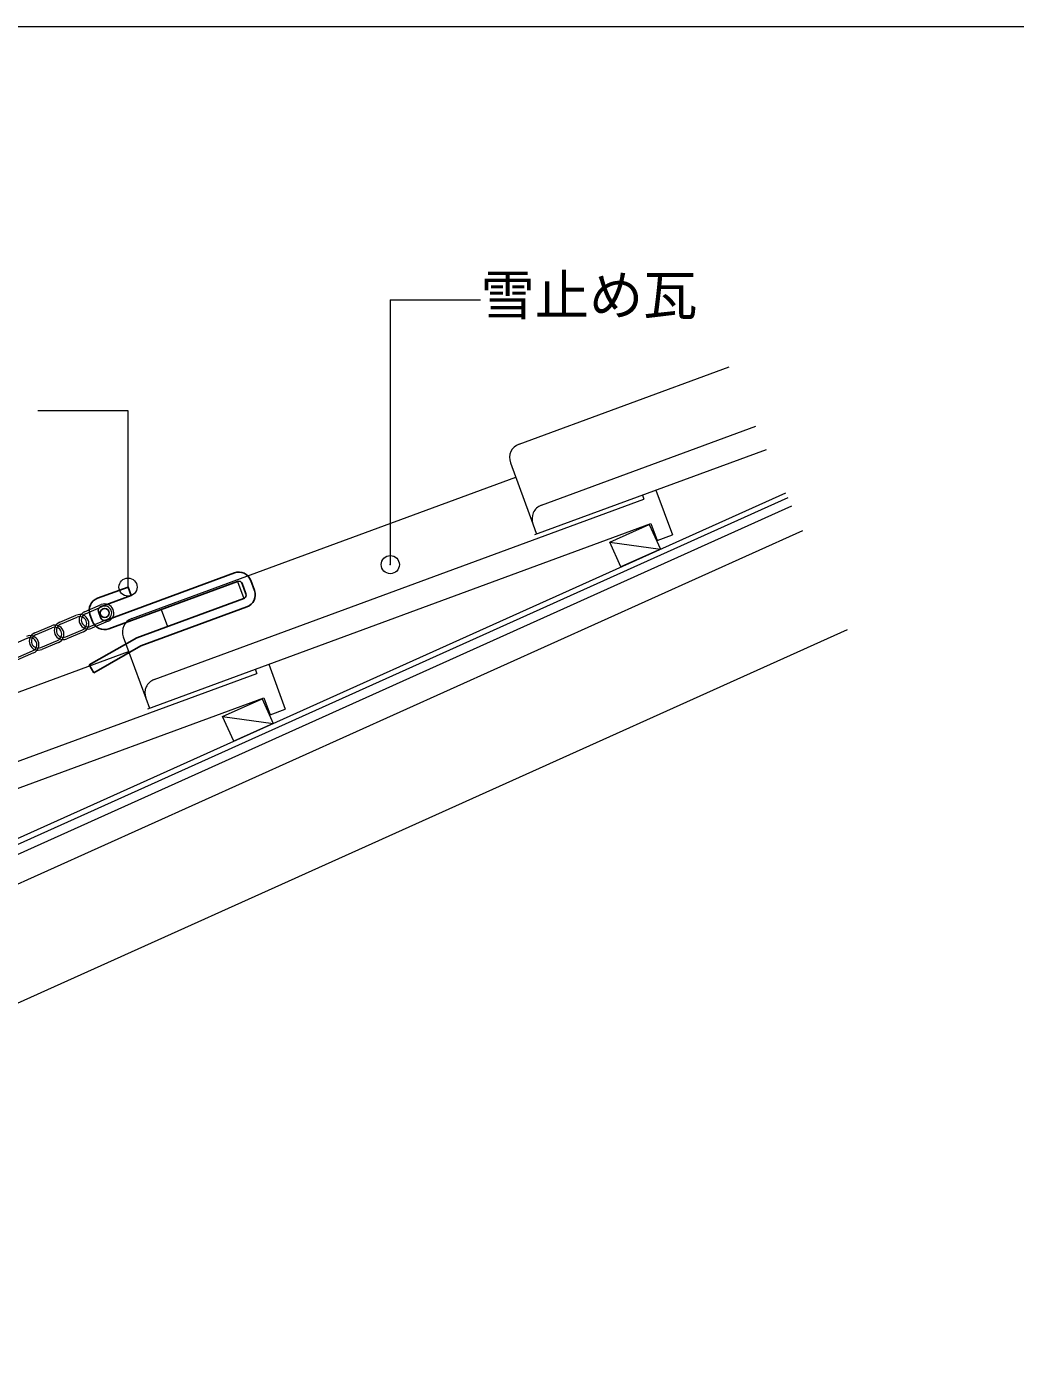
# Model space of a CAD drawing. Units: millimetres on the paper, with parts at other scales. Extents: x -210 to 210, y -235 to 150.
# Drawn here: x 76.4 to 131.1, y -221.6 to -148.5 of the extents above; entities that cross this region are included whole.
import ezdxf
from ezdxf.enums import TextEntityAlignment as Align

# ---------------------------------------------------------------- set-up
doc = ezdxf.new("R2010")
doc.units = ezdxf.units.MM
doc.header["$PDMODE"] = 32
doc.header["$PDSIZE"] = 1
for name, color, linetype, lineweight in [('0-2', 5, 'Continuous', 9), ('0-4', 5, 'Continuous', 9), ('0-7', 5, 'Continuous', 9), ('0-8', 5, 'Continuous', 9), ('F-0_通り芯', 6, 'Continuous', 9)]:
    doc.layers.add(name, color=color, linetype=linetype, lineweight=lineweight)
doc.styles.add('ＭＳ ゴシック', font='')
doc.styles.get('ＭＳ ゴシック').set_extended_font_data('MS Gothic')

msp = doc.modelspace()

# ---------------------------------------------------------------- linework, layer by layer
at = {"layer": '0-2'}
for p, q in [((103.661, -171.614), (115.294, -167.332)), ((104.904, -174.993), (116.775, -170.623)), ((104.546, -176.617), (117.351, -171.903)), ((103.186, -172.642), (104.43, -176.02)), ((82.23, -181.258), (103.479, -173.437)), ((33.413, -212.56), (118.431, -174.302)), ((33.536, -212.834), (118.554, -174.576)), ((83.474, -184.636), (110.573, -174.662)), ((110.488, -174.43), (110.573, -174.662)), ((110.488, -174.43), (110.573, -174.662)), ((111.238, -174.153), (112.153, -176.638)), ((111.238, -174.153), (112.153, -176.638)), ((33.741, -213.29), (118.759, -175.031)), ((83.116, -186.26), (110.963, -176.01)), ((104.43, -176.02), (104.638, -176.587)), ((108.685, -177.042), (110.874, -176.058)), ((110.963, -176.01), (111.308, -176.949)), ((110.963, -176.01), (111.308, -176.949)), ((26.149, -218.351), (119.375, -176.399)), ((111.308, -176.949), (112.153, -176.638)), ((111.308, -176.949), (112.153, -176.638)), ((108.685, -177.043), (111.489, -177.426)), ((108.685, -177.043), (111.489, -177.426)), ((108.685, -177.043), (111.489, -177.426)), ((108.685, -177.043), (111.489, -177.426)), ((83.86, -180.765), (88.083, -179.21)), ((88.083, -179.21), (88.429, -180.149)), ((33.536, -221.606), (121.837, -181.871)), ((81.756, -182.285), (82.999, -185.664)), ((60.8, -190.902), (82.049, -183.081)), ((89.057, -184.073), (89.143, -184.306)), ((89.808, -183.797), (90.723, -186.282)), ((62.044, -194.28), (89.143, -184.306)), ((61.686, -195.904), (89.533, -185.654)), ((82.999, -185.664), (83.208, -186.23)), ((89.533, -185.654), (89.878, -186.592)), ((87.255, -186.686), (89.444, -185.701)), ((89.878, -186.592), (90.723, -186.282)), ((87.255, -186.686), (90.059, -187.069)), ((87.255, -186.686), (90.059, -187.069))]:
    msp.add_line(p, q, dxfattribs=at)
for points in [[(109.301, -178.41), (108.685, -177.043), (110.874, -176.058), (111.489, -177.426)], [(109.301, -178.41), (108.685, -177.043), (110.874, -176.058), (111.489, -177.426)], [(87.871, -188.054), (87.255, -186.686), (89.444, -185.701), (90.059, -187.069)], [(87.871, -188.054), (87.255, -186.686), (89.444, -185.701), (90.059, -187.069)]]:
    msp.add_lwpolyline(points, close=True, dxfattribs=at)
for points in [[(108.685, -177.043), (110.874, -176.058), (111.489, -177.426)], [(108.685, -177.043), (110.874, -176.058), (111.489, -177.426)], [(83.86, -180.765), (84.206, -181.703), (88.429, -180.149)]]:
    msp.add_lwpolyline(points, dxfattribs=at)
for centre, start, end in [((103.937, -172.365), 110.20749, 200.20695), ((105.18, -175.744), 110.2068, 200.20738), ((82.507, -182.009), 110.20723, 200.20695), ((83.75, -185.387), 110.2068, 200.20738)]:
    msp.add_arc(centre, 0.8, start, end, dxfattribs=at)
at = {"layer": '0-4'}
for p, q in [((96.537, -163.63), (96.537, -178.282)), ((96.537, -163.63), (101.537, -163.63)), ((82.019, -169.773), (77.019, -169.773))]:
    msp.add_line(p, q, dxfattribs=at)
msp.add_lwpolyline([(82.019, -179.525), (82.019, -169.773), (77.019, -169.773)], dxfattribs=at)
for p in [(96.537, -178.282), (82.019, -179.525)]:
    msp.add_point(p, dxfattribs=at)
at = {"layer": '0-7'}
for p, q in [((79.618, -180.886), (80.539, -180.496)), ((78.237, -181.47), (79.158, -181.08)), ((78.284, -181.581), (79.205, -181.191)), ((79.665, -180.996), (80.586, -180.606)), ((76.855, -182.055), (77.776, -181.665)), ((76.902, -182.165), (77.823, -181.775)), ((78.58, -182.28), (79.501, -181.891)), ((79.547, -182.001), (78.626, -182.391)), ((79.961, -181.696), (80.882, -181.306)), ((80.929, -181.417), (80.008, -181.806)), ((75.521, -182.75), (76.442, -182.36)), ((77.198, -182.865), (78.119, -182.475)), ((78.166, -182.586), (77.245, -182.976)), ((75.817, -183.45), (76.738, -183.06)), ((76.785, -183.17), (75.864, -183.56))]:
    msp.add_line(p, q, dxfattribs=at)
for centre, radius, start, end in [((80.734, -180.956), 0.5, 292.93442, 112.93442), ((79.353, -181.541), 0.5, 292.93442, 112.93442), ((79.353, -181.541), 0.38, 292.93442, 112.93442), ((79.813, -181.346), 0.5, 112.93442, 292.93442), ((79.813, -181.346), 0.38, 112.93442, 292.93442), ((80.734, -180.956), 0.38, 292.93442, 112.93442), ((77.971, -182.125), 0.5, 292.93442, 112.93442), ((77.971, -182.125), 0.38, 292.93442, 112.93442), ((78.432, -181.931), 0.5, 112.93442, 292.93442), ((78.432, -181.931), 0.38, 112.93442, 292.93442), ((76.59, -182.71), 0.5, 292.93442, 112.93442), ((76.59, -182.71), 0.38, 292.93442, 112.93442), ((77.05, -182.515), 0.5, 112.93442, 292.93442), ((77.05, -182.515), 0.38, 112.93442, 292.93442)]:
    msp.add_arc(centre, radius, start, end, dxfattribs=at)
at = {"layer": '0-8', "color": 2, "lineweight": 25}
for p, q in [((80.778, -181.366), (87.911, -178.741)), ((80.329, -180.146), (82.019, -179.525)), ((80.951, -181.835), (88.083, -179.21)), ((82.191, -179.994), (82.019, -179.525)), ((88.547, -179.892), (88.34, -179.329)), ((89.017, -179.719), (88.809, -179.156)), ((80.502, -180.615), (82.191, -179.994)), ((80.052, -181.42), (79.914, -181.045)), ((80.522, -181.248), (80.383, -180.872)), ((79.874, -183.83), (80.121, -184.265))]:
    msp.add_line(p, q, dxfattribs=at)
for points in [[(88.429, -180.149), (82.516, -182.325), (79.874, -183.83)], [(88.601, -180.618), (82.728, -182.78), (80.121, -184.265)]]:
    msp.add_lwpolyline(points, dxfattribs=at)
msp.add_circle((80.734, -180.956), 0.25, dxfattribs=at)
for centre, radius, start, end in [((88.152, -179.398), 0.7, 20.20733, 110.20714), ((88.152, -179.398), 0.2, 20.20733, 110.20714), ((88.36, -179.961), 0.7, 290.20714, 20.20733), ((80.571, -180.803), 0.7, 110.20714, 200.20733), ((88.36, -179.961), 0.2, 290.20714, 20.20733), ((80.571, -180.803), 0.2, 110.20714, 200.20733), ((80.709, -181.179), 0.2, 200.20733, 290.20714), ((80.709, -181.179), 0.7, 200.20733, 290.20714)]:
    msp.add_arc(centre, radius, start, end, dxfattribs=at)
at = {"layer": 'F-0_通り芯'}
msp.add_line((-210, -148.5), (210, -148.5), dxfattribs=at)

# ---------------------------------------------------------------- texts
at = {"layer": '0-4', "color": 7, "style": 'ＭＳ ゴシック'}
msp.add_text('雪止め瓦', height=2.199, dxfattribs=at).set_placement((101.537, -165.13), align=Align.BOTTOM_LEFT)

doc.saveas('drawing.dxf')
